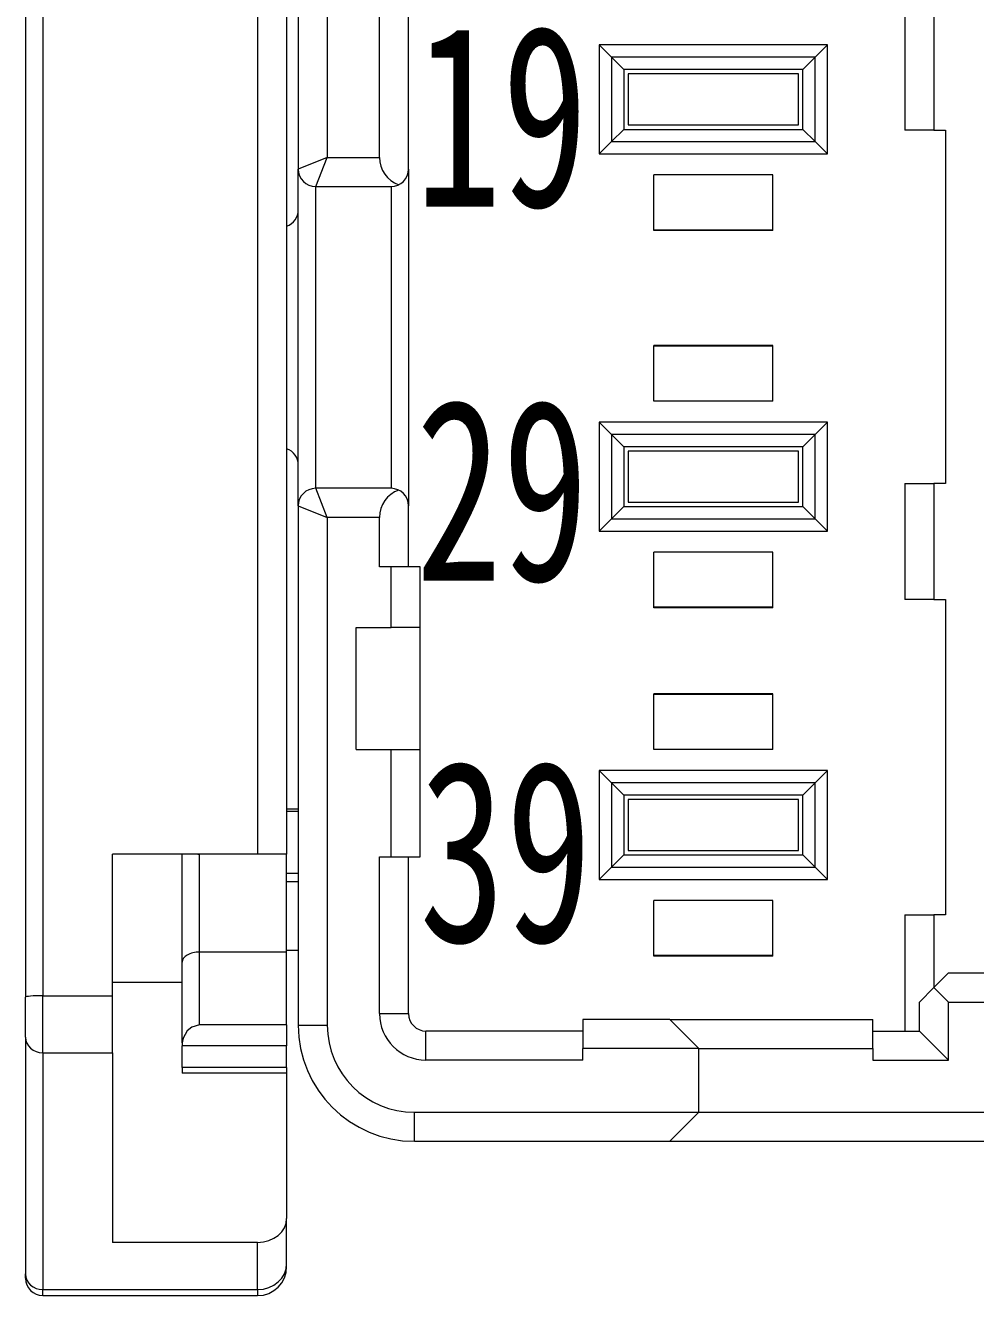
# Model space of a CAD drawing. Header units: inches. Extents: x 47316 to 59086, y 3141 to 11743.
# Drawn here: x 55383.2 to 55402.85, y 9769.61 to 9795.87 of the extents above; entities that cross this region are included whole.
import ezdxf

# ---------------------------------------------------------------- set-up
doc = ezdxf.new("R2010")
doc.units = ezdxf.units.IN
doc.header["$MEASUREMENT"] = 0
doc.layers.add('_BLACK_HOLE', color=7, linetype='Continuous')
doc.styles.get("Standard").update_dxf_attribs({"font": ''})
doc.styles.get('Standard').set_extended_font_data('SimSun')

msp = doc.modelspace()

# ---------------------------------------------------------------- linework, layer by layer
at = {"layer": '_BLACK_HOLE', "color": 0, "lineweight": 15}
for p, q in [((55383.205, 9809.791), (55383.205, 9775.78)), ((55383.565, 9809.823), (55383.565, 9775.811)), ((55388.005, 9809.823), (55388.005, 9778.74)), ((55388.605, 9809.77), (55388.605, 9778.74)), ((55386.552, 9775.082), (55386.463, 9774.936)), ((55386.644, 9775.159), (55386.552, 9775.082)), ((55386.805, 9775.208), (55386.644, 9775.159)), ((55386.463, 9774.936), (55386.445, 9774.836))]:
    msp.add_line(p, q, dxfattribs=at)
at = {"layer": '_BLACK_HOLE', "color": 0, "lineweight": 15, "ltscale": 0.316251}
msp.add_line((55388.845, 9808.081), (55388.845, 9792.901), dxfattribs=at)
at = {"layer": '_BLACK_HOLE', "color": 0, "lineweight": 15, "ltscale": 0.31125}
msp.add_line((55389.445, 9808.081), (55389.445, 9793.141), dxfattribs=at)
at = {"layer": '_BLACK_HOLE', "color": 0, "lineweight": 15, "ltscale": 0.11375}
msp.add_line((55390.525, 9793.141), (55390.525, 9798.601), dxfattribs=at)
at = {"layer": '_BLACK_HOLE', "color": 0, "lineweight": 15, "ltscale": 0.11875}
msp.add_line((55391.125, 9792.901), (55391.125, 9798.601), dxfattribs=at)
at = {"layer": '_BLACK_HOLE', "color": 0, "lineweight": 15, "ltscale": 0.05}
for p, q in [((55401.385, 9796.105), (55401.385, 9793.705)), ((55401.985, 9796.105), (55401.985, 9793.705)), ((55401.385, 9786.404), (55401.385, 9784.004)), ((55401.985, 9786.404), (55401.985, 9784.004)), ((55401.385, 9777.481), (55401.385, 9775.081)), ((55397.125, 9774.721), (55394.725, 9774.721))]:
    msp.add_line(p, q, dxfattribs=at)
at = {"layer": '_BLACK_HOLE', "color": 0, "lineweight": 15, "ltscale": 0.09825}
for p, q in [((55399.783, 9795.469), (55395.067, 9795.469)), ((55395.067, 9793.213), (55399.783, 9793.213)), ((55399.783, 9787.669), (55395.067, 9787.669)), ((55395.067, 9785.413), (55399.783, 9785.413)), ((55399.783, 9780.469), (55395.067, 9780.469)), ((55395.067, 9778.213), (55399.783, 9778.213))]:
    msp.add_line(p, q, dxfattribs=at)
at = {"layer": '_BLACK_HOLE', "color": 0, "lineweight": 15, "ltscale": 0.047}
for p, q in [((55395.067, 9795.469), (55395.067, 9793.213)), ((55399.783, 9793.213), (55399.783, 9795.469)), ((55395.067, 9787.669), (55395.067, 9785.413)), ((55399.783, 9785.413), (55399.783, 9787.669)), ((55395.067, 9780.469), (55395.067, 9778.213)), ((55399.783, 9778.213), (55399.783, 9780.469))]:
    msp.add_line(p, q, dxfattribs=at)
at = {"layer": '_BLACK_HOLE', "color": 0, "lineweight": 15, "ltscale": 0.007499}
for p, q in [((55395.322, 9795.215), (55395.067, 9795.469)), ((55399.274, 9794.96), (55399.528, 9795.215)), ((55399.274, 9793.722), (55399.528, 9793.468)), ((55395.322, 9793.468), (55395.067, 9793.213)), ((55395.322, 9787.415), (55395.067, 9787.669)), ((55399.274, 9787.16), (55399.528, 9787.415)), ((55399.274, 9785.922), (55399.528, 9785.668)), ((55395.322, 9785.668), (55395.067, 9785.413)), ((55395.322, 9780.215), (55395.067, 9780.469)), ((55399.274, 9779.96), (55399.528, 9780.215)), ((55399.274, 9778.722), (55399.528, 9778.468)), ((55395.322, 9778.468), (55395.067, 9778.213))]:
    msp.add_line(p, q, dxfattribs=at)
at = {"layer": '_BLACK_HOLE', "color": 0, "lineweight": 15, "ltscale": 0.0075}
for p, q in [((55399.528, 9795.215), (55399.783, 9795.469)), ((55395.576, 9794.96), (55395.322, 9795.215)), ((55395.576, 9793.722), (55395.322, 9793.468)), ((55399.528, 9793.468), (55399.783, 9793.213)), ((55399.528, 9787.415), (55399.783, 9787.669)), ((55395.576, 9787.16), (55395.322, 9787.415)), ((55395.576, 9785.922), (55395.322, 9785.668)), ((55399.528, 9785.668), (55399.783, 9785.413)), ((55399.528, 9780.215), (55399.783, 9780.469)), ((55395.576, 9779.96), (55395.322, 9780.215)), ((55395.576, 9778.722), (55395.322, 9778.468)), ((55399.528, 9778.468), (55399.783, 9778.213))]:
    msp.add_line(p, q, dxfattribs=at)
at = {"layer": '_BLACK_HOLE', "color": 0, "lineweight": 15, "ltscale": 0.087643}
for p, q in [((55399.528, 9795.215), (55395.322, 9795.215)), ((55395.322, 9793.468), (55399.528, 9793.468)), ((55399.528, 9787.415), (55395.322, 9787.415)), ((55395.322, 9785.668), (55399.528, 9785.668)), ((55399.528, 9780.215), (55395.322, 9780.215)), ((55395.322, 9778.468), (55399.528, 9778.468))]:
    msp.add_line(p, q, dxfattribs=at)
at = {"layer": '_BLACK_HOLE', "color": 0, "lineweight": 15, "ltscale": 0.036394}
for p, q in [((55395.322, 9795.215), (55395.322, 9793.468)), ((55399.528, 9793.468), (55399.528, 9795.215)), ((55395.322, 9787.415), (55395.322, 9785.668)), ((55399.528, 9785.668), (55399.528, 9787.415)), ((55395.322, 9780.215), (55395.322, 9778.468)), ((55399.528, 9778.468), (55399.528, 9780.215))]:
    msp.add_line(p, q, dxfattribs=at)
at = {"layer": '_BLACK_HOLE', "color": 0, "lineweight": 15, "ltscale": 0.077037}
for p, q in [((55399.274, 9794.96), (55395.576, 9794.96)), ((55395.576, 9793.722), (55399.274, 9793.722)), ((55399.274, 9787.16), (55395.576, 9787.16)), ((55395.576, 9785.922), (55399.274, 9785.922)), ((55399.274, 9779.96), (55395.576, 9779.96)), ((55395.576, 9778.722), (55399.274, 9778.722))]:
    msp.add_line(p, q, dxfattribs=at)
at = {"layer": '_BLACK_HOLE', "color": 0, "lineweight": 15, "ltscale": 0.025787}
for p, q in [((55395.576, 9794.96), (55395.576, 9793.722)), ((55399.274, 9793.722), (55399.274, 9794.96)), ((55395.576, 9787.16), (55395.576, 9785.922)), ((55399.274, 9785.922), (55399.274, 9787.16)), ((55395.576, 9779.96), (55395.576, 9778.722)), ((55399.274, 9778.722), (55399.274, 9779.96))]:
    msp.add_line(p, q, dxfattribs=at)
at = {"layer": '_BLACK_HOLE', "color": 0, "lineweight": 15, "ltscale": 0.07325}
for p, q in [((55399.183, 9794.869), (55395.667, 9794.869)), ((55395.667, 9793.813), (55399.183, 9793.813)), ((55399.183, 9787.069), (55395.667, 9787.069)), ((55395.667, 9786.013), (55399.183, 9786.013)), ((55399.183, 9779.869), (55395.667, 9779.869)), ((55395.667, 9778.813), (55399.183, 9778.813))]:
    msp.add_line(p, q, dxfattribs=at)
at = {"layer": '_BLACK_HOLE', "color": 0, "lineweight": 15, "ltscale": 0.022}
for p, q in [((55395.667, 9794.869), (55395.667, 9793.813)), ((55399.183, 9793.813), (55399.183, 9794.869)), ((55395.667, 9787.069), (55395.667, 9786.013)), ((55399.183, 9786.013), (55399.183, 9787.069)), ((55395.667, 9779.869), (55395.667, 9778.813)), ((55399.183, 9778.813), (55399.183, 9779.869))]:
    msp.add_line(p, q, dxfattribs=at)
at = {"layer": '_BLACK_HOLE', "color": 0, "lineweight": 15, "ltscale": 0.0125}
for p, q in [((55401.985, 9793.705), (55401.385, 9793.705)), ((55401.385, 9786.404), (55401.985, 9786.404)), ((55391.365, 9784.681), (55390.765, 9784.681)), ((55401.985, 9784.004), (55401.385, 9784.004)), ((55391.365, 9783.421), (55390.765, 9783.421)), ((55390.765, 9780.901), (55391.365, 9780.901)), ((55388.605, 9778.74), (55388.005, 9778.74)), ((55390.765, 9778.682), (55391.365, 9778.682)), ((55401.385, 9777.481), (55401.985, 9777.481)), ((55401.685, 9775.081), (55401.685, 9775.681)), ((55390.525, 9775.441), (55391.125, 9775.441)), ((55394.725, 9775.321), (55394.725, 9774.721)), ((55400.725, 9774.721), (55400.725, 9775.321)), ((55388.845, 9775.201), (55389.445, 9775.201)), ((55391.485, 9774.481), (55391.485, 9775.081)), ((55391.245, 9772.801), (55391.245, 9773.401))]:
    msp.add_line(p, q, dxfattribs=at)
at = {"layer": '_BLACK_HOLE', "color": 0, "lineweight": 15, "ltscale": 0.004999}
for p, q in [((55401.985, 9793.705), (55402.225, 9793.705)), ((55402.225, 9786.404), (55401.985, 9786.404)), ((55401.985, 9784.004), (55402.225, 9784.004)), ((55402.225, 9777.481), (55401.985, 9777.481))]:
    msp.add_line(p, q, dxfattribs=at)
at = {"layer": '_BLACK_HOLE', "color": 0, "lineweight": 15, "ltscale": 0.152106}
msp.add_line((55402.225, 9793.705), (55402.225, 9786.404), dxfattribs=at)
at = {"layer": '_BLACK_HOLE', "color": 0, "lineweight": 15, "ltscale": 0.013463}
for p, q in [((55389.445, 9793.141), (55388.845, 9792.901)), ((55389.205, 9792.541), (55389.445, 9793.141)), ((55389.445, 9785.701), (55389.205, 9786.301)), ((55388.845, 9785.941), (55389.445, 9785.701))]:
    msp.add_line(p, q, dxfattribs=at)
at = {"layer": '_BLACK_HOLE', "color": 0, "lineweight": 15, "ltscale": 0.022499}
for p, q in [((55389.445, 9793.141), (55390.525, 9793.141)), ((55390.525, 9785.701), (55389.445, 9785.701))]:
    msp.add_line(p, q, dxfattribs=at)
at = {"layer": '_BLACK_HOLE', "color": 0, "lineweight": 15, "ltscale": 0.144999}
msp.add_line((55388.845, 9785.941), (55388.845, 9792.901), dxfattribs=at)
at = {"layer": '_BLACK_HOLE', "color": 0, "lineweight": 15, "ltscale": 0.144997}
msp.add_line((55391.125, 9792.901), (55391.125, 9785.941), dxfattribs=at)
at = {"layer": '_BLACK_HOLE', "color": 0, "lineweight": 15, "ltscale": 0.023953}
for p, q in [((55396.195, 9791.632), (55396.195, 9792.781)), ((55398.655, 9791.632), (55398.655, 9792.781)), ((55396.195, 9783.832), (55396.195, 9784.981)), ((55398.655, 9783.832), (55398.655, 9784.981)), ((55396.195, 9776.632), (55396.195, 9777.781)), ((55398.655, 9776.632), (55398.655, 9777.781))]:
    msp.add_line(p, q, dxfattribs=at)
at = {"layer": '_BLACK_HOLE', "color": 0, "lineweight": 15, "ltscale": 0.05125}
for p, q in [((55398.655, 9792.781), (55396.195, 9792.781)), ((55398.655, 9791.641), (55396.195, 9791.641)), ((55398.655, 9791.632), (55396.195, 9791.632)), ((55398.655, 9789.251), (55396.195, 9789.251)), ((55398.655, 9789.241), (55396.195, 9789.241)), ((55398.655, 9788.101), (55396.195, 9788.101)), ((55398.655, 9784.981), (55396.195, 9784.981)), ((55398.655, 9783.841), (55396.195, 9783.841)), ((55398.655, 9783.832), (55396.195, 9783.832)), ((55398.655, 9782.051), (55396.195, 9782.051)), ((55398.655, 9782.041), (55396.195, 9782.041)), ((55398.655, 9780.901), (55396.195, 9780.901)), ((55398.655, 9777.781), (55396.195, 9777.781)), ((55398.655, 9776.641), (55396.195, 9776.641)), ((55398.655, 9776.632), (55396.195, 9776.632))]:
    msp.add_line(p, q, dxfattribs=at)
at = {"layer": '_BLACK_HOLE', "color": 0, "lineweight": 15, "ltscale": 0.064999}
msp.add_line((55389.205, 9789.421), (55389.205, 9792.541), dxfattribs=at)
at = {"layer": '_BLACK_HOLE', "color": 0, "lineweight": 15, "ltscale": 0.0325}
for p, q in [((55389.205, 9792.541), (55390.765, 9792.541)), ((55390.765, 9786.301), (55389.205, 9786.301))]:
    msp.add_line(p, q, dxfattribs=at)
at = {"layer": '_BLACK_HOLE', "color": 0, "lineweight": 15, "ltscale": 0.065}
for p, q in [((55390.765, 9792.541), (55390.765, 9789.421)), ((55389.205, 9786.301), (55389.205, 9789.421))]:
    msp.add_line(p, q, dxfattribs=at)
at = {"layer": '_BLACK_HOLE', "color": 0, "lineweight": 15, "ltscale": 0.064998}
msp.add_line((55390.765, 9789.421), (55390.765, 9786.301), dxfattribs=at)
at = {"layer": '_BLACK_HOLE', "color": 0, "lineweight": 15, "ltscale": 0.02395}
for p, q in [((55396.195, 9788.101), (55396.195, 9789.251)), ((55398.655, 9788.101), (55398.655, 9789.251)), ((55396.195, 9780.901), (55396.195, 9782.051)), ((55398.655, 9780.901), (55398.655, 9782.051))]:
    msp.add_line(p, q, dxfattribs=at)
at = {"layer": '_BLACK_HOLE', "color": 0, "lineweight": 15, "ltscale": 0.22375}
msp.add_line((55388.845, 9785.941), (55388.845, 9775.201), dxfattribs=at)
at = {"layer": '_BLACK_HOLE', "color": 0, "lineweight": 15, "ltscale": 0.02625}
for p, q in [((55391.125, 9784.681), (55391.125, 9785.941)), ((55390.765, 9783.421), (55390.765, 9784.681)), ((55391.365, 9783.421), (55391.365, 9784.681))]:
    msp.add_line(p, q, dxfattribs=at)
at = {"layer": '_BLACK_HOLE', "color": 0, "lineweight": 15, "ltscale": 0.21875}
msp.add_line((55389.445, 9785.701), (55389.445, 9775.201), dxfattribs=at)
at = {"layer": '_BLACK_HOLE', "color": 0, "lineweight": 15, "ltscale": 0.021249}
msp.add_line((55390.525, 9784.681), (55390.525, 9785.701), dxfattribs=at)
at = {"layer": '_BLACK_HOLE', "color": 0, "lineweight": 15, "ltscale": 0.005}
for p, q in [((55390.765, 9784.681), (55390.525, 9784.681)), ((55388.845, 9779.665), (55388.605, 9779.665)), ((55388.845, 9779.622), (55388.605, 9779.622)), ((55390.525, 9778.682), (55390.765, 9778.682)), ((55388.845, 9778.335), (55388.605, 9778.335)), ((55388.845, 9778.166), (55388.605, 9778.166)), ((55388.845, 9776.748), (55388.605, 9776.748)), ((55394.725, 9774.481), (55394.725, 9774.721)), ((55400.725, 9774.721), (55400.725, 9774.481))]:
    msp.add_line(p, q, dxfattribs=at)
at = {"layer": '_BLACK_HOLE', "color": 0, "lineweight": 15, "ltscale": 0.135893}
msp.add_line((55402.225, 9784.004), (55402.225, 9777.481), dxfattribs=at)
at = {"layer": '_BLACK_HOLE', "color": 0, "lineweight": 15, "ltscale": 0.0525}
for p, q in [((55390.045, 9780.901), (55390.045, 9783.421)), ((55390.045, 9780.901), (55390.045, 9783.421)), ((55391.365, 9780.901), (55391.365, 9783.421))]:
    msp.add_line(p, q, dxfattribs=at)
at = {"layer": '_BLACK_HOLE', "color": 0, "lineweight": 15, "ltscale": 0.015001}
for p, q in [((55390.045, 9783.421), (55390.765, 9783.421)), ((55390.045, 9780.901), (55390.765, 9780.901))]:
    msp.add_line(p, q, dxfattribs=at)
at = {"layer": '_BLACK_HOLE', "color": 0, "lineweight": 15, "ltscale": 0.04624}
for p, q in [((55390.765, 9778.682), (55390.765, 9780.901)), ((55391.365, 9778.682), (55391.365, 9780.901))]:
    msp.add_line(p, q, dxfattribs=at)
at = {"layer": '_BLACK_HOLE', "color": 0, "lineweight": 15, "ltscale": 0.061017}
msp.add_line((55385.005, 9775.811), (55385.005, 9778.74), dxfattribs=at)
at = {"layer": '_BLACK_HOLE', "color": 0, "lineweight": 15, "ltscale": 0.0625}
for p, q in [((55388.005, 9778.74), (55385.005, 9778.74)), ((55388.005, 9770.712), (55385.005, 9770.712))]:
    msp.add_line(p, q, dxfattribs=at)
at = {"layer": '_BLACK_HOLE', "color": 0, "lineweight": 15, "ltscale": 0.046565}
msp.add_line((55386.445, 9776.505), (55386.445, 9778.74), dxfattribs=at)
at = {"layer": '_BLACK_HOLE', "color": 0, "lineweight": 15, "ltscale": 0.000886574}
msp.add_line((55386.805, 9778.737), (55386.762, 9778.74), dxfattribs=at)
at = {"layer": '_BLACK_HOLE', "color": 0, "lineweight": 15, "ltscale": 0.000719545}
msp.add_line((55386.77, 9778.74), (55386.805, 9778.738), dxfattribs=at)
at = {"layer": '_BLACK_HOLE', "color": 0, "lineweight": 15, "ltscale": 0.012008}
for p, q in [((55386.805, 9778.163), (55386.805, 9778.74)), ((55388.605, 9778.163), (55388.605, 9778.74))]:
    msp.add_line(p, q, dxfattribs=at)
at = {"layer": '_BLACK_HOLE', "color": 0, "lineweight": 15, "ltscale": 0.0375}
for p, q in [((55388.605, 9778.738), (55386.805, 9778.738)), ((55388.605, 9778.737), (55386.805, 9778.737)), ((55388.605, 9776.712), (55386.805, 9776.712)), ((55396.525, 9775.321), (55394.725, 9775.321)), ((55388.605, 9775.208), (55386.805, 9775.208))]:
    msp.add_line(p, q, dxfattribs=at)
at = {"layer": '_BLACK_HOLE', "color": 0, "lineweight": 15, "ltscale": 3.50952e-05}
msp.add_line((55388.605, 9778.74), (55388.605, 9778.738), dxfattribs=at)
at = {"layer": '_BLACK_HOLE', "color": 0, "lineweight": 15, "ltscale": 0.067509}
for p, q in [((55390.525, 9775.441), (55390.525, 9778.682)), ((55391.125, 9775.441), (55391.125, 9778.682))]:
    msp.add_line(p, q, dxfattribs=at)
at = {"layer": '_BLACK_HOLE', "color": 0, "lineweight": 15, "ltscale": 0.030236}
for p, q in [((55386.805, 9776.712), (55386.805, 9778.163)), ((55388.605, 9776.712), (55388.605, 9778.163))]:
    msp.add_line(p, q, dxfattribs=at)
at = {"layer": '_BLACK_HOLE', "color": 0, "lineweight": 15, "ltscale": 0.03125}
msp.add_line((55401.985, 9777.481), (55401.985, 9775.981), dxfattribs=at)
at = {"layer": '_BLACK_HOLE', "color": 0, "lineweight": 15, "ltscale": 0.031345}
for p, q in [((55386.805, 9775.208), (55386.805, 9776.712)), ((55388.605, 9775.208), (55388.605, 9776.712))]:
    msp.add_line(p, q, dxfattribs=at)
at = {"layer": '_BLACK_HOLE', "color": 0, "lineweight": 15, "ltscale": 0.034763}
msp.add_line((55386.445, 9774.836), (55386.445, 9776.505), dxfattribs=at)
at = {"layer": '_BLACK_HOLE', "color": 0, "lineweight": 15, "ltscale": 0.03}
for p, q in [((55385.005, 9776.093), (55386.445, 9776.093)), ((55383.565, 9775.811), (55385.005, 9775.811)), ((55383.565, 9774.63), (55385.005, 9774.63))]:
    msp.add_line(p, q, dxfattribs=at)
at = {"layer": '_BLACK_HOLE', "color": 0, "lineweight": 15, "ltscale": 0.008839}
for p, q in [((55401.985, 9775.981), (55402.285, 9776.281)), ((55401.985, 9775.981), (55401.685, 9775.681)), ((55402.285, 9775.681), (55401.985, 9775.981))]:
    msp.add_line(p, q, dxfattribs=at)
at = {"layer": '_BLACK_HOLE', "color": 0, "lineweight": 15, "ltscale": 0.089999}
msp.add_line((55402.285, 9776.281), (55406.605, 9776.281), dxfattribs=at)
at = {"layer": '_BLACK_HOLE', "color": 0, "lineweight": 15, "ltscale": 0.00036087}
msp.add_line((55383.565, 9775.794), (55383.565, 9775.811), dxfattribs=at)
at = {"layer": '_BLACK_HOLE', "color": 0, "lineweight": 15, "ltscale": 0.001818}
msp.add_line((55383.565, 9775.706), (55383.565, 9775.794), dxfattribs=at)
at = {"layer": '_BLACK_HOLE', "color": 0, "lineweight": 15, "ltscale": 0.002179}
msp.add_line((55385.005, 9775.706), (55385.005, 9775.811), dxfattribs=at)
at = {"layer": '_BLACK_HOLE', "color": 0, "lineweight": 15, "ltscale": 0.017224}
msp.add_line((55383.205, 9774.953), (55383.205, 9775.78), dxfattribs=at)
at = {"layer": '_BLACK_HOLE', "color": 0, "lineweight": 15, "ltscale": 0.022427}
for p, q in [((55383.565, 9774.63), (55383.565, 9775.706)), ((55385.005, 9774.63), (55385.005, 9775.706))]:
    msp.add_line(p, q, dxfattribs=at)
at = {"layer": '_BLACK_HOLE', "color": 0, "lineweight": 15, "ltscale": 0.025}
msp.add_line((55402.285, 9774.481), (55402.285, 9775.681), dxfattribs=at)
at = {"layer": '_BLACK_HOLE', "color": 0, "lineweight": 15, "ltscale": 0.102499}
msp.add_line((55402.285, 9775.681), (55407.205, 9775.681), dxfattribs=at)
at = {"layer": '_BLACK_HOLE', "color": 0, "lineweight": 15, "ltscale": 0.017678}
for p, q in [((55396.525, 9775.321), (55397.125, 9774.721)), ((55402.285, 9774.481), (55401.685, 9775.081)), ((55397.125, 9773.401), (55396.525, 9772.801))]:
    msp.add_line(p, q, dxfattribs=at)
at = {"layer": '_BLACK_HOLE', "color": 0, "lineweight": 15, "ltscale": 0.0875}
msp.add_line((55396.525, 9775.321), (55400.725, 9775.321), dxfattribs=at)
at = {"layer": '_BLACK_HOLE', "color": 0, "lineweight": 15, "ltscale": 0.00897}
msp.add_line((55388.605, 9775.208), (55388.605, 9774.777), dxfattribs=at)
at = {"layer": '_BLACK_HOLE', "color": 0, "lineweight": 15, "ltscale": 0.067499}
for p, q in [((55394.725, 9775.081), (55391.485, 9775.081)), ((55394.725, 9774.481), (55391.485, 9774.481))]:
    msp.add_line(p, q, dxfattribs=at)
at = {"layer": '_BLACK_HOLE', "color": 0, "lineweight": 15, "ltscale": 0.020001}
msp.add_line((55400.725, 9775.081), (55401.685, 9775.081), dxfattribs=at)
at = {"layer": '_BLACK_HOLE', "color": 0, "lineweight": 15, "ltscale": 0.101981}
msp.add_line((55383.205, 9774.953), (55383.205, 9770.058), dxfattribs=at)
at = {"layer": '_BLACK_HOLE', "color": 0, "lineweight": 15, "ltscale": 0.00123}
msp.add_line((55386.445, 9774.836), (55386.445, 9774.777), dxfattribs=at)
at = {"layer": '_BLACK_HOLE', "color": 0, "lineweight": 15, "ltscale": 0.045}
for p, q in [((55388.605, 9774.777), (55386.445, 9774.777)), ((55388.605, 9774.326), (55386.445, 9774.326)), ((55388.605, 9774.211), (55386.445, 9774.211))]:
    msp.add_line(p, q, dxfattribs=at)
at = {"layer": '_BLACK_HOLE', "color": 0, "lineweight": 15, "ltscale": 0.0094}
for p, q in [((55386.445, 9774.326), (55386.445, 9774.777)), ((55388.605, 9774.326), (55388.605, 9774.777))]:
    msp.add_line(p, q, dxfattribs=at)
at = {"layer": '_BLACK_HOLE', "color": 0, "lineweight": 15, "ltscale": 0.101982}
msp.add_line((55383.565, 9774.63), (55383.565, 9769.735), dxfattribs=at)
at = {"layer": '_BLACK_HOLE', "color": 0, "lineweight": 15, "ltscale": 0.081633}
msp.add_line((55385.005, 9774.63), (55385.005, 9770.712), dxfattribs=at)
at = {"layer": '_BLACK_HOLE', "color": 0, "lineweight": 15, "ltscale": 0.0275}
msp.add_line((55397.125, 9773.401), (55397.125, 9774.721), dxfattribs=at)
at = {"layer": '_BLACK_HOLE', "color": 0, "lineweight": 15, "ltscale": 0.075}
msp.add_line((55397.125, 9774.721), (55400.725, 9774.721), dxfattribs=at)
at = {"layer": '_BLACK_HOLE', "color": 0, "lineweight": 15, "ltscale": 0.032501}
msp.add_line((55400.725, 9774.481), (55402.285, 9774.481), dxfattribs=at)
at = {"layer": '_BLACK_HOLE', "color": 0, "lineweight": 15, "ltscale": 0.00239}
for p, q in [((55386.445, 9774.326), (55386.445, 9774.211)), ((55388.605, 9774.326), (55388.605, 9774.211))]:
    msp.add_line(p, q, dxfattribs=at)
at = {"layer": '_BLACK_HOLE', "color": 0, "lineweight": 15, "ltscale": 0.062565}
msp.add_line((55388.605, 9774.211), (55388.605, 9771.208), dxfattribs=at)
at = {"layer": '_BLACK_HOLE', "color": 0, "lineweight": 15, "ltscale": 0.122499}
msp.add_line((55391.245, 9773.401), (55397.125, 9773.401), dxfattribs=at)
at = {"layer": '_BLACK_HOLE', "color": 0, "lineweight": 15, "ltscale": 0.13}
msp.add_line((55397.125, 9773.401), (55403.365, 9773.401), dxfattribs=at)
at = {"layer": '_BLACK_HOLE', "color": 0, "lineweight": 15, "ltscale": 0.109999}
msp.add_line((55391.245, 9772.801), (55396.525, 9772.801), dxfattribs=at)
at = {"layer": '_BLACK_HOLE', "color": 0, "lineweight": 15, "ltscale": 0.1425}
msp.add_line((55396.525, 9772.801), (55403.365, 9772.801), dxfattribs=at)
at = {"layer": '_BLACK_HOLE', "color": 0, "lineweight": 15, "ltscale": 0.019478}
msp.add_line((55388.605, 9770.273), (55388.605, 9771.208), dxfattribs=at)
at = {"layer": '_BLACK_HOLE', "color": 0, "lineweight": 15, "ltscale": 0.020349}
msp.add_line((55388.005, 9769.735), (55388.005, 9770.712), dxfattribs=at)
at = {"layer": '_BLACK_HOLE', "color": 0, "lineweight": 15, "ltscale": 0.001287}
msp.add_line((55388.605, 9770.211), (55388.605, 9770.273), dxfattribs=at)
at = {"layer": '_BLACK_HOLE', "color": 0, "lineweight": 15, "ltscale": 0.001802}
msp.add_line((55383.205, 9769.971), (55383.205, 9770.058), dxfattribs=at)
at = {"layer": '_BLACK_HOLE', "color": 0, "lineweight": 15, "ltscale": 0.0925}
for p, q in [((55383.565, 9769.735), (55388.005, 9769.735)), ((55383.565, 9769.611), (55388.005, 9769.611))]:
    msp.add_line(p, q, dxfattribs=at)
at = {"layer": '_BLACK_HOLE', "color": 0, "lineweight": 15, "ltscale": 0.002485}
msp.add_line((55383.565, 9769.611), (55383.565, 9769.731), dxfattribs=at)
at = {"layer": '_BLACK_HOLE', "color": 0, "lineweight": 15, "ltscale": 0.002573}
msp.add_line((55388.005, 9769.735), (55388.005, 9769.611), dxfattribs=at)
at = {"layer": '_BLACK_HOLE', "color": 0, "lineweight": 15}
for centre, radius, start, end in [((55391.125, 9793.141), 0.6, 180.0081, 250.1445), ((55389.205, 9792.901), 0.36, 180, 270), ((55390.765, 9792.901), 0.36, 270, 0), ((55388.485, 9792.061), 0.36, 289.4726, 359.9997), ((55388.485, 9786.781), 0.36, 0.0003, 70.5273), ((55389.205, 9785.941), 0.36, 90, 180), ((55390.765, 9785.941), 0.36, 0, 90), ((55391.125, 9785.701), 0.6, 109.856, 179.9955), ((55391.485, 9775.441), 0.96, 180, 270), ((55391.485, 9775.441), 0.36, 180, 270), ((55391.245, 9775.201), 2.4, 180, 270), ((55391.245, 9775.201), 1.8, 180, 270), ((55388.005, 9770.211), 0.6, 270, 359.9095), ((55383.565, 9769.971), 0.36, 180, 270)]:
    msp.add_arc(centre, radius, start, end, dxfattribs=at)
for centre, major_axis, ratio, start_param, end_param in [((55386.805, 9776.505), (0.36, 0), 0.576204, 1.570796, 3.141593), ((55383.565, 9775.78), (-0.36, 0), 0.087156, 4.712389, 6.283185), ((55383.565, 9774.953), (-0.36, 0), 0.89706, 0, 1.570796), ((55388.005, 9771.208), (0.6, 0), 0.827398, 4.712389, 6.283185), ((55388.005, 9770.273), (0.6, 0), 0.89706, 4.712389, 6.283185), ((55383.565, 9770.058), (-0.36, 0), 0.89706, 0, 1.570796)]:
    msp.add_ellipse(centre, major_axis=major_axis, ratio=ratio, start_param=start_param, end_param=end_param, dxfattribs=at)

# ---------------------------------------------------------------- texts
at = {"layer": '_BLACK_HOLE', "color": 0, "lineweight": 15, "width": 0.7}
for s, p in [('19', (55391.263, 9792.126)), ('29', (55391.272, 9784.393)), ('39', (55391.344, 9776.925))]:
    msp.add_text(s, height=3.75, dxfattribs=at).set_placement(p)

doc.saveas('drawing.dxf')
